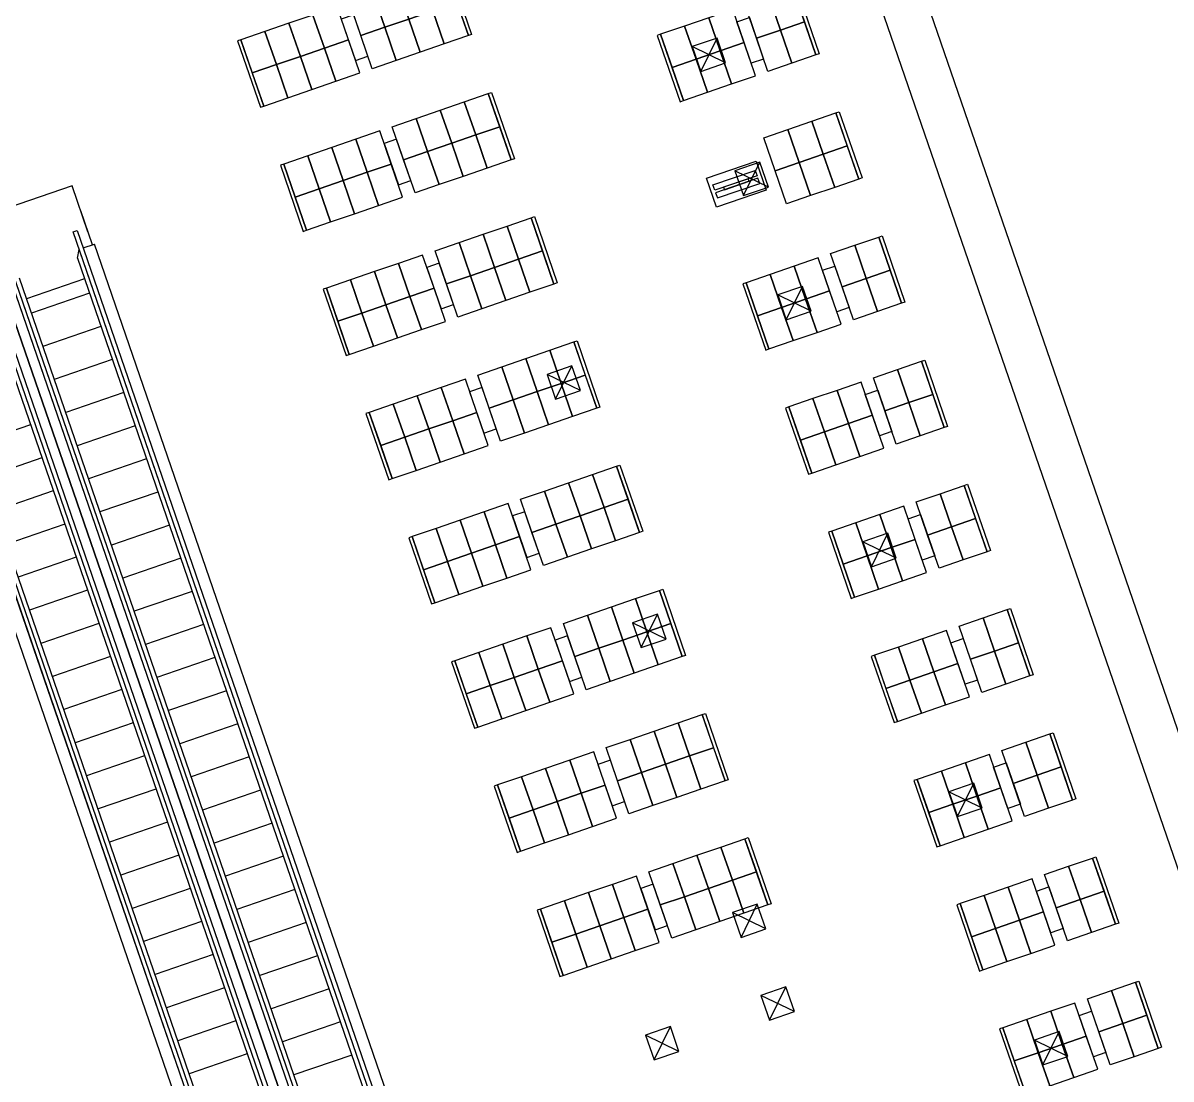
# Model space of a CAD drawing. Extents: x 809431 to 809707, y 818703 to 819368.
# Drawn here: x 809476.68 to 809502.89, y 819287.93 to 819312.05 of the extents above; entities that cross this region are included whole.
import ezdxf

# ---------------------------------------------------------------- set-up
doc = ezdxf.new("R2010")
doc.units = 0
for name, color, linetype in [('Esc', 7, 'Continuous'), ('Fix Furn', 7, 'Continuous'), ('MAJ230__', 7, 'Continuous'), ('MAJ430_B', 7, 'Continuous'), ('MAJ430_R', 7, 'Continuous'), ('MAJ724__', 7, 'Continuous'), ('MAJ740__', 7, 'Continuous'), ('MAJ971__', 7, 'Continuous')]:
    doc.layers.add(name, color=color, linetype=linetype)

# ---------------------------------------------------------------- blocks, each defined once
blk = doc.blocks.new('8-Seater')
at = {"layer": 'Fix Furn'}
for points in [[(316.683, 206.688), (316.683, 206.608), (315.083, 206.608), (315.083, 206.688)], [(315.883, 206.608), (315.883, 206.028), (315.083, 206.028), (315.083, 206.608)], [(316.683, 206.608), (316.683, 206.028), (315.883, 206.028), (315.883, 206.608)], [(315.883, 206.028), (315.883, 205.448), (315.083, 205.448), (315.083, 206.028)], [(316.683, 206.028), (316.683, 205.448), (315.883, 205.448), (315.883, 206.028)], [(315.883, 205.448), (315.883, 204.868), (315.083, 204.868), (315.083, 205.448)], [(316.683, 205.448), (316.683, 204.868), (315.883, 204.868), (315.883, 205.448)], [(315.883, 204.868), (315.883, 204.288), (315.083, 204.288), (315.083, 204.868)], [(316.683, 204.868), (316.683, 204.288), (315.883, 204.288), (315.883, 204.868)], [(316.383, 203.988), (315.383, 203.988), (315.383, 204.288), (316.383, 204.288)], [(315.883, 203.408), (315.883, 203.988), (315.083, 203.988), (315.083, 203.408)], [(316.683, 203.408), (316.683, 203.988), (315.883, 203.988), (315.883, 203.408)], [(315.883, 202.828), (315.883, 203.408), (315.083, 203.408), (315.083, 202.828)], [(316.683, 202.828), (316.683, 203.408), (315.883, 203.408), (315.883, 202.828)], [(315.883, 202.248), (315.883, 202.828), (315.083, 202.828), (315.083, 202.248)], [(316.683, 202.248), (316.683, 202.828), (315.883, 202.828), (315.883, 202.248)], [(315.883, 201.668), (315.883, 202.248), (315.083, 202.248), (315.083, 201.668)], [(316.683, 201.668), (316.683, 202.248), (315.883, 202.248), (315.883, 201.668)], [(316.683, 201.588), (316.683, 201.668), (315.083, 201.668), (315.083, 201.588)]]:
    blk.add_lwpolyline(points, close=True, dxfattribs=at)
blk = doc.blocks.new('2x5-Seater')
at = {"layer": 'Fix Furn'}
for points in [[(238.683, 161.455), (238.683, 161.375), (237.083, 161.375), (237.083, 161.455)], [(237.883, 161.375), (237.883, 160.795), (237.083, 160.795), (237.083, 161.375)], [(238.683, 161.375), (238.683, 160.795), (237.883, 160.795), (237.883, 161.375)], [(237.883, 160.795), (237.883, 160.215), (237.083, 160.215), (237.083, 160.795)], [(238.683, 160.795), (238.683, 160.215), (237.883, 160.215), (237.883, 160.795)], [(238.383, 159.915), (237.383, 159.915), (237.383, 160.215), (238.383, 160.215)], [(237.883, 159.335), (237.883, 159.915), (237.083, 159.915), (237.083, 159.335)], [(238.683, 159.335), (238.683, 159.915), (237.883, 159.915), (237.883, 159.335)], [(237.883, 158.755), (237.883, 159.335), (237.083, 159.335), (237.083, 158.755)], [(238.683, 158.755), (238.683, 159.335), (237.883, 159.335), (237.883, 158.755)], [(237.883, 158.175), (237.883, 158.755), (237.083, 158.755), (237.083, 158.175)], [(238.683, 158.175), (238.683, 158.755), (237.883, 158.755), (237.883, 158.175)], [(238.683, 158.095), (238.683, 158.175), (237.083, 158.175), (237.083, 158.095)]]:
    blk.add_lwpolyline(points, close=True, dxfattribs=at)
blk = doc.blocks.new('6-Seater without table')
at = {"layer": 'Fix Furn'}
for points in [[(604.684, 150.957), (604.684, 150.877), (603.084, 150.877), (603.084, 150.957)], [(603.884, 150.877), (603.884, 150.297), (603.084, 150.297), (603.084, 150.877)], [(604.684, 150.877), (604.684, 150.297), (603.884, 150.297), (603.884, 150.877)], [(603.884, 150.297), (603.884, 149.717), (603.084, 149.717), (603.084, 150.297)], [(604.684, 150.297), (604.684, 149.717), (603.884, 149.717), (603.884, 150.297)], [(603.884, 149.717), (603.884, 149.137), (603.084, 149.137), (603.084, 149.717)], [(604.684, 149.717), (604.684, 149.137), (603.884, 149.137), (603.884, 149.717)]]:
    blk.add_lwpolyline(points, close=True, dxfattribs=at)

msp = doc.modelspace()

# ---------------------------------------------------------------- linework, layer by layer
at = {"layer": 'Esc'}
for p, q in [((809477.804, 819308.324), (809475.676, 819307.592)), ((809478.164, 819307.278), (809477.804, 819308.324)), ((809498.401, 819241.595), (809475.676, 819307.592)), ((809475.676, 819307.592), (809498.401, 819241.595)), ((809478.267, 819306.978), (809477.999, 819307.757)), ((809477.825, 819307.274), (809477.92, 819307.307)), ((809477.92, 819307.307), (809499.991, 819243.2)), ((809499.752, 819243.589), (809477.825, 819307.274)), ((809498.027, 819242.679), (809475.872, 819307.024)), ((809477.923, 819306.674), (809477.963, 819306.873)), ((809499.897, 819243.168), (809477.97, 819306.853)), ((809478.058, 819306.906), (809478.314, 819306.994)), ((809500.112, 819243.69), (809478.314, 819306.994)), ((809497.625, 819242.856), (809475.698, 819306.542)), ((809475.792, 819306.574), (809497.864, 819242.468)), ((809476.213, 819306.719), (809498.14, 819243.034)), ((809498.234, 819243.066), (809476.308, 819306.752)), ((809477.923, 819306.674), (809499.605, 819243.701)), ((809476.358, 819306.298), (809498.285, 819242.612)), ((809498.379, 819242.645), (809476.453, 819306.331)), ((809474.086, 819305.987), (809496.012, 819242.301)), ((809496.107, 819242.334), (809474.18, 819306.019)), ((809497.77, 819242.435), (809475.843, 819306.121)), ((809498.281, 819243.246), (809476.6, 819306.218)), ((809478.086, 819306.201), (809476.762, 819305.745)), ((809475.796, 819305.941), (809497.477, 819242.969)), ((809478.199, 819305.872), (809476.876, 819305.416)), ((809473.965, 819305.497), (809495.763, 819242.192)), ((809474.231, 819305.565), (809496.157, 819241.88)), ((809496.252, 819241.913), (809474.325, 819305.598)), ((809496.154, 819242.513), (809474.472, 819305.485)), ((809478.46, 819305.115), (809477.136, 819304.659)), ((809478.72, 819304.359), (809477.397, 819303.903)), ((809478.981, 819303.602), (809477.657, 819303.147)), ((809476.853, 819302.87), (809475.53, 819302.414)), ((809479.241, 819302.846), (809477.917, 819302.39)), ((809477.114, 819302.113), (809475.79, 819301.658)), ((809479.502, 819302.09), (809478.178, 819301.634)), ((809477.374, 819301.357), (809476.051, 819300.901)), ((809479.762, 819301.333), (809478.438, 819300.877)), ((809477.635, 819300.601), (809476.311, 819300.145)), ((809480.023, 819300.577), (809478.699, 819300.121)), ((809477.895, 819299.844), (809476.571, 819299.388)), ((809480.283, 819299.82), (809478.959, 819299.365)), ((809478.156, 819299.088), (809476.832, 819298.632)), ((809480.544, 819299.064), (809479.22, 819298.608)), ((809478.416, 819298.331), (809477.092, 819297.876)), ((809480.804, 819298.308), (809479.48, 819297.852)), ((809478.677, 819297.575), (809477.353, 819297.119)), ((809481.064, 819297.551), (809479.741, 819297.095)), ((809478.937, 819296.819), (809477.613, 819296.363)), ((809481.325, 819296.795), (809480.001, 819296.339)), ((809479.197, 819296.062), (809477.874, 819295.606)), ((809481.585, 819296.038), (809480.262, 819295.583)), ((809479.458, 819295.306), (809478.134, 819294.85)), ((809481.846, 819295.282), (809480.522, 819294.826)), ((809479.718, 819294.549), (809478.395, 819294.094)), ((809482.106, 819294.525), (809480.783, 819294.07)), ((809479.979, 819293.793), (809478.655, 819293.337)), ((809482.367, 819293.769), (809481.043, 819293.313)), ((809480.239, 819293.037), (809478.916, 819292.581)), ((809482.627, 819293.013), (809481.303, 819292.557)), ((809480.5, 819292.28), (809479.176, 819291.824)), ((809482.888, 819292.256), (809481.564, 819291.8)), ((809480.76, 819291.524), (809479.436, 819291.068)), ((809483.148, 819291.5), (809481.824, 819291.044)), ((809481.021, 819290.767), (809479.697, 819290.312)), ((809483.408, 819290.743), (809482.085, 819290.288)), ((809481.281, 819290.011), (809479.957, 819289.555)), ((809483.669, 819289.987), (809482.345, 819289.531)), ((809481.542, 819289.254), (809480.218, 819288.799)), ((809483.929, 819289.231), (809482.606, 819288.775)), ((809481.802, 819288.498), (809480.478, 819288.042)), ((809484.19, 819288.474), (809482.866, 819288.018))]:
    msp.add_line(p, q, dxfattribs=at)
at = {"layer": 'MAJ230__'}
msp.add_line((809482.498, 819352.397), (809526.464, 819224.711), dxfattribs=at)
at = {"layer": 'MAJ430_B'}
for p, q in [((809493.131, 819308.103), (809493.503, 819308.865)), ((809493.698, 819308.298), (809492.936, 819308.67)), ((809488.841, 819303.453), (809489.213, 819304.215)), ((809489.409, 819303.648), (809488.646, 819304.02)), ((809490.795, 819297.779), (809491.167, 819298.542)), ((809491.362, 819297.975), (809490.599, 819298.347)), ((809493.074, 819291.161), (809493.446, 819291.923)), ((809493.641, 819291.356), (809492.878, 819291.728)), ((809493.725, 819289.27), (809494.097, 819290.032)), ((809494.292, 819289.465), (809493.529, 819289.837)), ((809491.091, 819288.363), (809491.463, 819289.126)), ((809491.658, 819288.558), (809490.896, 819288.93))]:
    msp.add_line(p, q, dxfattribs=at)
for points in [[(809493.503, 819308.865), (809492.936, 819308.67), (809493.131, 819308.103), (809493.698, 819308.298)], [(809489.213, 819304.215), (809488.646, 819304.02), (809488.841, 819303.453), (809489.409, 819303.648)], [(809491.167, 819298.542), (809490.599, 819298.347), (809490.795, 819297.779), (809491.362, 819297.975)], [(809493.446, 819291.923), (809492.878, 819291.728), (809493.074, 819291.161), (809493.641, 819291.356)], [(809494.097, 819290.032), (809493.529, 819289.837), (809493.725, 819289.27), (809494.292, 819289.465)], [(809491.463, 819289.126), (809490.896, 819288.93), (809491.091, 819288.363), (809491.658, 819288.558)]]:
    msp.add_lwpolyline(points, close=True, dxfattribs=at)
at = {"layer": 'MAJ430_R'}
for p, q in [((809492.722, 819311.134), (809491.959, 819311.506)), ((809492.154, 819310.939), (809492.526, 819311.702)), ((809494.108, 819305.266), (809494.48, 819306.029)), ((809494.675, 819305.461), (809493.912, 819305.833)), ((809496.05, 819299.626), (809496.422, 819300.389)), ((809496.617, 819299.821), (809495.854, 819300.193)), ((809498.582, 819294.115), (809497.819, 819294.487)), ((809498.015, 819293.92), (809498.387, 819294.682)), ((809499.968, 819288.247), (809500.34, 819289.009)), ((809500.535, 819288.442), (809499.773, 819288.814))]:
    msp.add_line(p, q, dxfattribs=at)
for points in [[(809492.526, 819311.702), (809491.959, 819311.506), (809492.154, 819310.939), (809492.722, 819311.134)], [(809494.48, 819306.029), (809493.912, 819305.833), (809494.108, 819305.266), (809494.675, 819305.461)], [(809496.422, 819300.389), (809495.854, 819300.193), (809496.05, 819299.626), (809496.617, 819299.821)], [(809498.387, 819294.682), (809497.819, 819294.487), (809498.015, 819293.92), (809498.582, 819294.115)], [(809500.34, 819289.009), (809499.773, 819288.814), (809499.968, 819288.247), (809500.535, 819288.442)]]:
    msp.add_lwpolyline(points, close=True, dxfattribs=at)
at = {"layer": 'MAJ740__'}
for points in [[(809493.649, 819308.227), (809492.514, 819307.837), (809492.286, 819308.499), (809493.421, 819308.889)], [(809493.44, 819308.557), (809492.475, 819308.225), (809492.434, 819308.345), (809493.399, 819308.677)], [(809493.459, 819308.501), (809492.495, 819308.169), (809492.536, 819308.049), (809493.501, 819308.381)], [(809492.694, 819308.237), (809493.261, 819308.432), (809493.241, 819308.489), (809492.674, 819308.294)]]:
    msp.add_lwpolyline(points, close=True, dxfattribs=at)
at = {"layer": 'MAJ971__'}
msp.add_lwpolyline([(809527.44, 819225.047), (809482.384, 819355.898)], dxfattribs=at)

# ---------------------------------------------------------------- block references
at = {"layer": 'MAJ724__', "yscale": -1.0000000000000002, "rotation": -70.99989299695696}
for p in [(809574.427, 819676.843), (809575.404, 819674.006), (809576.381, 819671.17), (809577.357, 819668.333), (809578.334, 819665.496), (809579.311, 819662.66), (809580.287, 819659.823), (809581.264, 819656.987)]:
    msp.add_blockref('8-Seater', p, dxfattribs=at)
at = {"layer": 'MAJ724__', "rotation": -71.0001098042651}
for name, p in [('2x5-Seater', (809264.495, 819484.457)), ('6-Seater without table', (809156.239, 819831.099)), ('2x5-Seater', (809266.448, 819478.784)), ('2x5-Seater', (809267.425, 819475.947)), ('2x5-Seater', (809268.401, 819473.111)), ('2x5-Seater', (809269.378, 819470.274)), ('2x5-Seater', (809270.355, 819467.438)), ('2x5-Seater', (809271.332, 819464.601)), ('2x5-Seater', (809272.308, 819461.765))]:
    msp.add_blockref(name, p, dxfattribs=at)

doc.saveas('drawing.dxf')
